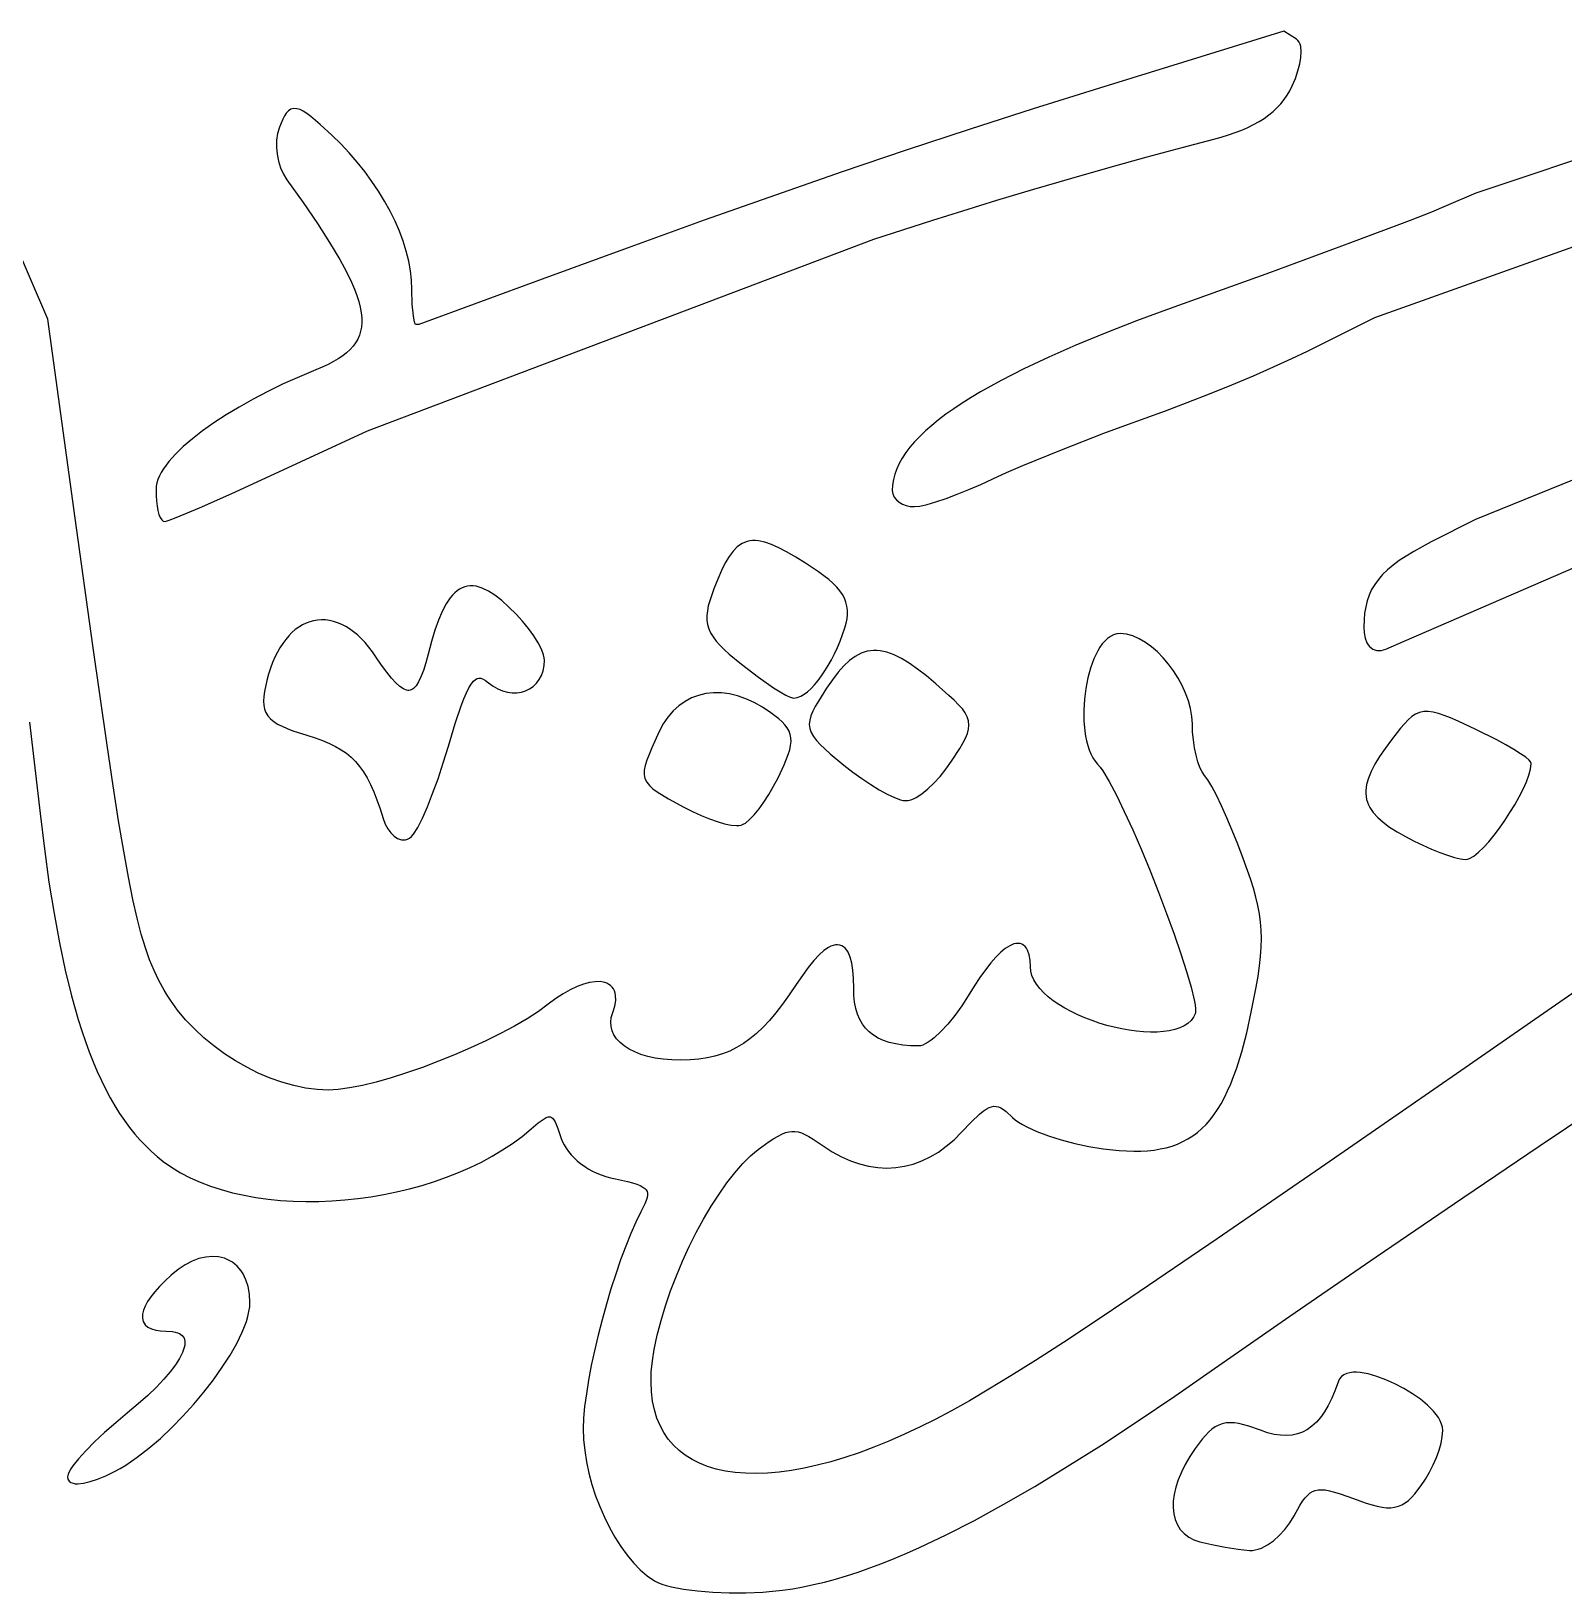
# Model space of a CAD drawing. Extents: x -592 to 638, y 287 to 852.
# Drawn here: x 250.2 to 305.4, y 403.3 to 459.5 of the extents above; entities that cross this region are included whole.
import ezdxf

# ---------------------------------------------------------------- set-up
doc = ezdxf.new("R2010")
doc.units = 0
doc.layers.add('COUCHE_1', color=18, linetype='CONTINUOUS')

msp = doc.modelspace()

# ---------------------------------------------------------------- linework, layer by layer
at = {"layer": 'COUCHE_1'}
for points in [[(259.284, 456.294), (259.161, 456.001), (259.098, 455.781), (259.064, 455.541), (259.06, 455.29), (259.083, 455.034), (259.133, 454.782), (259.208, 454.538), (259.308, 454.311), (259.431, 454.111), (260.019, 453.29), (260.531, 452.542), (260.971, 451.861), (261.339, 451.242), (261.496, 450.956), (261.636, 450.684), (261.758, 450.426), (261.862, 450.181), (261.949, 449.95), (262.019, 449.731), (262.071, 449.524), (262.107, 449.33), (262.125, 449.146), (262.128, 448.974), (262.115, 448.812), (262.085, 448.66), (262.041, 448.516), (261.981, 448.379), (261.905, 448.249), (261.813, 448.125), (261.705, 448.005), (261.58, 447.89), (261.439, 447.78), (261.281, 447.673), (261.106, 447.57), (260.914, 447.469), (260.706, 447.372), (260.479, 447.276), (259.882, 447.026), (259.303, 446.765), (258.748, 446.495), (258.217, 446.218), (257.715, 445.936), (257.243, 445.651), (256.804, 445.365), (256.4, 445.079), (256.033, 444.795), (255.706, 444.515), (255.421, 444.24), (255.181, 443.971), (254.989, 443.711), (254.91, 443.583), (254.845, 443.457), (254.793, 443.334), (254.755, 443.212), (254.731, 443.092), (254.724, 442.978), (254.728, 442.759), (254.742, 442.557), (254.764, 442.373), (254.793, 442.21), (254.829, 442.072), (254.874, 441.958), (254.934, 441.873), (254.986, 441.835), (255.054, 441.819), (255.2, 441.861), (255.454, 441.958), (256.283, 442.308), (257.449, 442.825), (258.83, 443.456), (262.336, 445.079), (280.549, 451.97), (282.665, 452.656), (283.751, 453), (284.975, 453.376), (286.295, 453.77), (287.665, 454.17), (289.042, 454.562), (290.381, 454.935), (291.638, 455.276), (292.771, 455.571), (293.043, 455.645), (293.302, 455.724), (293.548, 455.809), (293.78, 455.899), (294, 455.996), (294.207, 456.098), (294.401, 456.207), (294.583, 456.322), (294.752, 456.443), (294.909, 456.571), (295.054, 456.706), (295.187, 456.848), (295.307, 456.997), (295.416, 457.153), (295.513, 457.316), (295.597, 457.486), (295.711, 457.761), (295.801, 458.028), (295.866, 458.281), (295.906, 458.516), (295.918, 458.726), (295.902, 458.906), (295.88, 458.99), (295.848, 459.063), (295.803, 459.127), (295.748, 459.173), (295.29, 459.456), (288.661, 457.404), (286.276, 456.658), (283.979, 455.922), (281.71, 455.175), (279.405, 454.396), (277.005, 453.564), (274.447, 452.658), (271.67, 451.657), (268.613, 450.539), (264.178, 448.909), (264.053, 448.909), (264.036, 448.948), (264.008, 449.061), (263.982, 449.219), (263.943, 449.641), (263.929, 450.163), (263.916, 450.495), (263.877, 450.837), (263.813, 451.187), (263.724, 451.541), (263.613, 451.899), (263.478, 452.26), (263.322, 452.622), (263.145, 452.984), (262.947, 453.344), (262.729, 453.702), (262.492, 454.055), (262.237, 454.404), (261.965, 454.745), (261.675, 455.079), (261.369, 455.402), (261.048, 455.715), (260.626, 456.103), (260.292, 456.387), (260.15, 456.493), (260.022, 456.575), (259.904, 456.634), (259.791, 456.669), (259.681, 456.675), (259.578, 456.648), (259.487, 456.591), (259.412, 456.511), (259.346, 456.412)], [(276.4, 441.12), (276.291, 441.13), (276.186, 441.129), (276.086, 441.119), (275.988, 441.098), (275.895, 441.066), (275.805, 441.023), (275.719, 440.97), (275.635, 440.906), (275.483, 440.753), (275.339, 440.56), (275.201, 440.329), (275.066, 440.058), (274.931, 439.748), (274.791, 439.395), (274.644, 438.97), (274.592, 438.779), (274.557, 438.6), (274.54, 438.431), (274.541, 438.269), (274.564, 438.112), (274.608, 437.96), (274.675, 437.812), (274.764, 437.666), (274.874, 437.519), (275.008, 437.37), (275.164, 437.214), (275.345, 437.05), (275.783, 436.687), (276.392, 436.221), (276.941, 435.838), (277.177, 435.689), (277.377, 435.575), (277.538, 435.499), (277.663, 435.467), (277.792, 435.484), (277.916, 435.53), (278.04, 435.602), (278.164, 435.695), (278.289, 435.81), (278.415, 435.943), (278.54, 436.094), (278.665, 436.261), (278.787, 436.443), (278.907, 436.638), (279.023, 436.844), (279.134, 437.06), (279.238, 437.284), (279.335, 437.515), (279.424, 437.751), (279.503, 437.991), (279.549, 438.159), (279.581, 438.32), (279.597, 438.476), (279.597, 438.626), (279.58, 438.773), (279.544, 438.917), (279.489, 439.056), (279.415, 439.193), (279.322, 439.328), (279.209, 439.461), (279.076, 439.595), (278.923, 439.731), (278.749, 439.869), (278.553, 440.013), (278.093, 440.319), (277.742, 440.536), (277.424, 440.72), (277.134, 440.871), (276.868, 440.989), (276.624, 441.073)], [(259.002, 436.934), (258.92, 436.743), (258.844, 436.541), (258.776, 436.326), (258.713, 436.099), (258.627, 435.699), (258.603, 435.522), (258.594, 435.36), (258.602, 435.211), (258.629, 435.071), (258.679, 434.942), (258.75, 434.824), (258.845, 434.718), (258.96, 434.622), (259.098, 434.533), (259.258, 434.451), (259.442, 434.371), (259.652, 434.292), (260.15, 434.131), (260.446, 434.037), (260.716, 433.939), (260.962, 433.836), (261.186, 433.726), (261.39, 433.608), (261.576, 433.479), (261.747, 433.337), (261.904, 433.181), (262.049, 433.008), (262.185, 432.815), (262.314, 432.6), (262.436, 432.362), (262.554, 432.098), (262.669, 431.806), (262.783, 431.485), (262.898, 431.129), (262.971, 430.934), (263.063, 430.761), (263.169, 430.614), (263.287, 430.496), (263.414, 430.413), (263.486, 430.384), (263.558, 430.367), (263.631, 430.361), (263.704, 430.369), (263.775, 430.39), (263.846, 430.426), (263.917, 430.486), (263.989, 430.573), (264.139, 430.813), (264.306, 431.144), (264.487, 431.554), (264.676, 432.031), (264.868, 432.563), (265.059, 433.136), (265.241, 433.735), (265.487, 434.551), (265.701, 435.189), (265.799, 435.444), (265.891, 435.659), (265.979, 435.834), (266.063, 435.972), (266.142, 436.071), (266.214, 436.136), (266.28, 436.171), (266.341, 436.183), (266.409, 436.176), (266.488, 436.147), (266.58, 436.093), (266.686, 436.012), (266.85, 435.892), (267.021, 435.794), (267.194, 435.721), (267.367, 435.673), (267.539, 435.65), (267.706, 435.652), (267.868, 435.676), (268.021, 435.724), (268.164, 435.795), (268.295, 435.887), (268.411, 435.999), (268.509, 436.131), (268.589, 436.281), (268.648, 436.449), (268.684, 436.632), (268.697, 436.83), (268.689, 436.919), (268.667, 437.016), (268.59, 437.223), (268.47, 437.454), (268.314, 437.702), (268.126, 437.963), (267.911, 438.228), (267.674, 438.49), (267.42, 438.742), (267.16, 438.974), (266.914, 439.165), (266.679, 439.315), (266.457, 439.422), (266.347, 439.46), (266.239, 439.486), (266.134, 439.501), (266.03, 439.503), (265.928, 439.493), (265.829, 439.469), (265.733, 439.434), (265.641, 439.385), (265.553, 439.325), (265.468, 439.253), (265.386, 439.169), (265.307, 439.074), (265.159, 438.853), (265.019, 438.585), (264.886, 438.271), (264.758, 437.91), (264.634, 437.501), (264.512, 437.046), (264.427, 436.731), (264.342, 436.46), (264.255, 436.233), (264.166, 436.049), (264.077, 435.91), (263.987, 435.813), (263.947, 435.783), (263.905, 435.761), (263.865, 435.748), (263.823, 435.741), (263.78, 435.742), (263.735, 435.751), (263.622, 435.797), (263.495, 435.882), (263.352, 436.01), (263.194, 436.181), (263.023, 436.394), (262.837, 436.649), (262.636, 436.947), (262.509, 437.131), (262.379, 437.302), (262.245, 437.46), (262.109, 437.604), (261.971, 437.735), (261.832, 437.851), (261.69, 437.954), (261.547, 438.042), (261.403, 438.117), (261.258, 438.178), (261.113, 438.226), (260.968, 438.259), (260.823, 438.277), (260.679, 438.282), (260.536, 438.273), (260.395, 438.249), (260.256, 438.212), (260.121, 438.161), (259.988, 438.096), (259.86, 438.018), (259.735, 437.927), (259.615, 437.822), (259.5, 437.705), (259.389, 437.576), (259.284, 437.434), (259.184, 437.279), (259.09, 437.113)], [(280.434, 432.355), (280.741, 432.167), (281.028, 432.01), (281.285, 431.889), (281.505, 431.81), (281.604, 431.786), (281.693, 431.776), (281.782, 431.783), (281.874, 431.806), (281.97, 431.842), (282.069, 431.892), (282.273, 432.024), (282.488, 432.197), (282.708, 432.406), (282.928, 432.646), (283.141, 432.911), (283.341, 433.195), (283.634, 433.653), (283.749, 433.848), (283.841, 434.025), (283.909, 434.189), (283.952, 434.345), (283.968, 434.497), (283.953, 434.646), (283.907, 434.791), (283.832, 434.934), (283.729, 435.078), (283.597, 435.227), (283.437, 435.388), (283.248, 435.563), (282.776, 435.975), (282.435, 436.26), (282.116, 436.507), (281.818, 436.716), (281.537, 436.887), (281.271, 437.02), (281.019, 437.113), (280.894, 437.145), (280.773, 437.167), (280.654, 437.179), (280.537, 437.18), (280.422, 437.17), (280.309, 437.15), (280.198, 437.119), (280.089, 437.078), (279.981, 437.027), (279.874, 436.964), (279.669, 436.813), (279.465, 436.622), (279.262, 436.392), (279.057, 436.124), (278.847, 435.818), (278.554, 435.36), (278.439, 435.166), (278.348, 434.989), (278.28, 434.825), (278.238, 434.669), (278.224, 434.518), (278.241, 434.37), (278.291, 434.225), (278.37, 434.084), (278.478, 433.942), (278.615, 433.794), (278.781, 433.636), (278.978, 433.463), (279.469, 433.056), (279.789, 432.805), (280.114, 432.569)], [(272.376, 432.437), (272.472, 432.315), (272.597, 432.201), (272.754, 432.087), (273.161, 431.845), (273.715, 431.544), (274.021, 431.387), (274.329, 431.246), (274.63, 431.124), (274.915, 431.024), (275.178, 430.947), (275.412, 430.898), (275.609, 430.878), (275.697, 430.882), (275.776, 430.896), (275.85, 430.925), (275.927, 430.971), (276.079, 431.095), (276.244, 431.267), (276.417, 431.479), (276.593, 431.725), (276.77, 431.998), (276.94, 432.293), (277.1, 432.602), (277.316, 433.063), (277.467, 433.439), (277.519, 433.604), (277.552, 433.756), (277.568, 433.898), (277.565, 434.032), (277.54, 434.159), (277.495, 434.279), (277.431, 434.392), (277.347, 434.501), (277.246, 434.607), (277.127, 434.714), (276.836, 434.94), (276.539, 435.14), (276.24, 435.307), (275.942, 435.442), (275.645, 435.544), (275.352, 435.613), (275.064, 435.65), (274.782, 435.654), (274.508, 435.625), (274.244, 435.564), (273.992, 435.471), (273.754, 435.345), (273.531, 435.189), (273.325, 435.001), (273.139, 434.783), (272.972, 434.535), (272.829, 434.26), (272.564, 433.676), (272.462, 433.437), (272.381, 433.228), (272.323, 433.041), (272.29, 432.873), (272.285, 432.717), (272.313, 432.571)], [(298.736, 433.361), (298.568, 433.087), (298.434, 432.83), (298.334, 432.588), (298.269, 432.357), (298.241, 432.138), (298.241, 432.029), (298.251, 431.924), (298.27, 431.821), (298.299, 431.721), (298.338, 431.623), (298.388, 431.526), (298.511, 431.344), (298.672, 431.167), (298.868, 430.996), (299.1, 430.826), (299.367, 430.656), (299.67, 430.484), (299.979, 430.323), (300.293, 430.172), (300.603, 430.035), (300.902, 429.914), (301.18, 429.813), (301.43, 429.734), (301.645, 429.682), (301.822, 429.659), (301.898, 429.668), (301.978, 429.694), (302.131, 429.783), (302.298, 429.918), (302.475, 430.091), (302.662, 430.299), (302.854, 430.534), (303.048, 430.79), (303.239, 431.063), (303.424, 431.345), (303.599, 431.631), (303.759, 431.914), (303.9, 432.189), (304.018, 432.449), (304.108, 432.689), (304.167, 432.906), (304.19, 433.107), (304.167, 433.173), (304.121, 433.23), (303.997, 433.337), (303.811, 433.465), (303.571, 433.614), (303.281, 433.78), (302.95, 433.959), (302.196, 434.335), (301.559, 434.633), (301.294, 434.75), (301.061, 434.844), (300.852, 434.915), (300.664, 434.963), (300.491, 434.986), (300.33, 434.982), (300.178, 434.95), (300.036, 434.888), (299.901, 434.799), (299.769, 434.685), (299.635, 434.545), (299.493, 434.38), (299.171, 433.969), (298.937, 433.654)], [(251.558, 407.368), (251.6, 407.297), (251.665, 407.246), (251.739, 407.217), (251.821, 407.202), (251.913, 407.199), (252.115, 407.221), (252.354, 407.278), (252.623, 407.368), (252.918, 407.49), (253.233, 407.642), (253.433, 407.751), (253.637, 407.874), (254.048, 408.153), (254.465, 408.475), (254.881, 408.832), (255.293, 409.22), (255.695, 409.631), (256.082, 410.059), (256.45, 410.499), (256.794, 410.945), (257.108, 411.389), (257.389, 411.827), (257.63, 412.252), (257.827, 412.658), (257.908, 412.854), (257.975, 413.042), (258.029, 413.223), (258.069, 413.397), (258.094, 413.563), (258.102, 413.719), (258.086, 414.02), (258.038, 414.294), (257.96, 414.54), (257.855, 414.756), (257.791, 414.856), (257.721, 414.946), (257.645, 415.028), (257.564, 415.102), (257.477, 415.167), (257.385, 415.224), (257.288, 415.273), (257.187, 415.312), (257.082, 415.343), (256.971, 415.364), (256.747, 415.38), (256.511, 415.358), (256.268, 415.301), (256.021, 415.206), (255.77, 415.074), (255.518, 414.905), (255.268, 414.699), (255.045, 414.49), (254.849, 414.291), (254.68, 414.102), (254.538, 413.922), (254.422, 413.753), (254.333, 413.593), (254.271, 413.441), (254.237, 413.297), (254.234, 413.16), (254.266, 413.033), (254.335, 412.922), (254.435, 412.833), (254.562, 412.768), (254.713, 412.723), (254.888, 412.696), (255.083, 412.688), (255.32, 412.672), (255.413, 412.655), (255.496, 412.631), (255.565, 412.601), (255.623, 412.567), (255.669, 412.529), (255.705, 412.487), (255.732, 412.441), (255.752, 412.388), (255.763, 412.329), (255.766, 412.263), (255.759, 412.188), (255.743, 412.108), (255.679, 411.921), (255.574, 411.711), (255.427, 411.479), (255.239, 411.228), (255.01, 410.96), (254.741, 410.676), (254.433, 410.379), (254.086, 410.07), (253.7, 409.75), (253.274, 409.396), (252.874, 409.045), (252.512, 408.705), (252.195, 408.387), (251.932, 408.098), (251.732, 407.847), (251.656, 407.735), (251.599, 407.635), (251.56, 407.542), (251.544, 407.452)], [(291.463, 405.727), (291.57, 405.556), (291.707, 405.408), (291.871, 405.283), (292.061, 405.183), (292.274, 405.11), (292.707, 405.01), (293.186, 404.919), (293.655, 404.847), (294.061, 404.803), (294.162, 404.803), (294.268, 404.818), (294.375, 404.846), (294.485, 404.887), (294.701, 404.999), (294.918, 405.151), (295.128, 405.336), (295.327, 405.552), (295.508, 405.792), (295.663, 406.049), (295.875, 406.424), (295.971, 406.571), (296.062, 406.694), (296.152, 406.792), (296.24, 406.868), (296.33, 406.924), (296.425, 406.961), (296.53, 406.983), (296.648, 406.987), (296.784, 406.976), (296.94, 406.947), (297.117, 406.901), (297.316, 406.839), (297.795, 406.668), (298.261, 406.502), (298.466, 406.439), (298.653, 406.391), (298.826, 406.357), (298.987, 406.339), (299.137, 406.338), (299.279, 406.355), (299.413, 406.39), (299.54, 406.443), (299.661, 406.515), (299.777, 406.604), (299.89, 406.711), (300.004, 406.836), (300.239, 407.136), (300.394, 407.366), (300.538, 407.617), (300.669, 407.88), (300.782, 408.147), (300.876, 408.411), (300.948, 408.665), (300.994, 408.903), (301.01, 409.117), (300.999, 409.233), (300.968, 409.35), (300.919, 409.465), (300.854, 409.579), (300.775, 409.693), (300.681, 409.806), (300.463, 410.025), (300.205, 410.238), (299.917, 410.441), (299.608, 410.628), (299.286, 410.797), (298.96, 410.944), (298.639, 411.062), (298.33, 411.15), (298.045, 411.2), (297.909, 411.211), (297.783, 411.21), (297.665, 411.196), (297.556, 411.168), (297.457, 411.124), (297.371, 411.061), (297.302, 410.98), (297.258, 410.887), (297.142, 410.564), (297.02, 410.277), (296.892, 410.019), (296.756, 409.79), (296.613, 409.589), (296.463, 409.416), (296.305, 409.271), (296.14, 409.153), (295.967, 409.061), (295.784, 408.994), (295.592, 408.952), (295.389, 408.936), (295.175, 408.944), (294.948, 408.978), (294.709, 409.037), (294.454, 409.123), (294.036, 409.27), (293.849, 409.324), (293.676, 409.364), (293.515, 409.388), (293.363, 409.396), (293.219, 409.387), (293.081, 409.36), (292.95, 409.313), (292.825, 409.248), (292.705, 409.164), (292.587, 409.062), (292.471, 408.942), (292.352, 408.803), (292.104, 408.47), (291.912, 408.179), (291.747, 407.893), (291.608, 407.613), (291.495, 407.34), (291.409, 407.075), (291.35, 406.819), (291.317, 406.575), (291.311, 406.341), (291.333, 406.121), (291.384, 405.916)]]:
    msp.add_lwpolyline(points, close=True, dxfattribs=at)
for points in [[(318.138, 458.951), (302.199, 453.629), (301.136, 453.17), (300.603, 452.95), (299.842, 452.652), (297.686, 451.838), (294.773, 450.768), (291.207, 449.48), (289.996, 449.035), (288.863, 448.595), (287.81, 448.161), (286.836, 447.733), (285.94, 447.311), (285.122, 446.894), (284.383, 446.483), (284.042, 446.279), (283.721, 446.076), (283.42, 445.874), (283.137, 445.674), (282.874, 445.474), (282.63, 445.276), (282.405, 445.078), (282.2, 444.881), (282.014, 444.685), (281.846, 444.49), (281.699, 444.295), (281.57, 444.1), (281.461, 443.906), (281.371, 443.712), (281.301, 443.518), (281.25, 443.324), (281.22, 443.131), (281.21, 442.934), (281.227, 442.813), (281.279, 442.698), (281.357, 442.598), (281.456, 442.513), (281.574, 442.445), (281.707, 442.395), (281.851, 442.363), (282.007, 442.352), (282.204, 442.374), (282.465, 442.434), (282.781, 442.527), (283.142, 442.65), (283.539, 442.798), (283.96, 442.967), (284.394, 443.154), (284.828, 443.354), (285.315, 443.577), (285.903, 443.832), (287.294, 444.402), (288.821, 444.994), (289.578, 445.275), (290.303, 445.534), (291.035, 445.799), (291.815, 446.094), (292.618, 446.409), (293.42, 446.735), (294.197, 447.062), (294.925, 447.38), (295.581, 447.678), (296.14, 447.948), (298.566, 449.163), (313.39, 454.447)], [(308.044, 426.484), (301.662, 422.059), (296.802, 418.696), (292.891, 416.006), (289.791, 413.9), (288.502, 413.038), (287.364, 412.288), (286.361, 411.639), (285.474, 411.08), (284.687, 410.599), (283.983, 410.186), (283.344, 409.828), (282.753, 409.516), (282.193, 409.237), (281.646, 408.98), (281.089, 408.734), (280.545, 408.513), (280.015, 408.315), (279.498, 408.141), (278.996, 407.991), (278.508, 407.864), (278.036, 407.759), (277.58, 407.678), (277.14, 407.62), (276.717, 407.583), (276.312, 407.569), (275.925, 407.577), (275.556, 407.607), (275.207, 407.658), (274.877, 407.73), (274.568, 407.823), (274.279, 407.937), (274.011, 408.071), (273.764, 408.225), (273.538, 408.399), (273.334, 408.593), (273.152, 408.806), (272.993, 409.039), (272.856, 409.291), (272.742, 409.564), (272.652, 409.857), (272.586, 410.169), (272.545, 410.502), (272.53, 410.854), (272.541, 411.227), (272.578, 411.618), (272.643, 412.03), (272.753, 412.545), (272.89, 413.072), (273.052, 413.606), (273.237, 414.144), (273.442, 414.68), (273.665, 415.211), (273.905, 415.731), (274.158, 416.237), (274.422, 416.724), (274.696, 417.187), (274.976, 417.622), (275.26, 418.025), (275.546, 418.391), (275.832, 418.716), (276.114, 418.996), (276.252, 419.116), (276.389, 419.224), (276.783, 419.509), (276.951, 419.62), (277.103, 419.71), (277.242, 419.781), (277.368, 419.832), (277.486, 419.864), (277.598, 419.878), (277.708, 419.876), (277.821, 419.857), (277.94, 419.82), (278.069, 419.765), (278.21, 419.691), (278.364, 419.598), (278.728, 419.353), (279.05, 419.144), (279.377, 418.965), (279.704, 418.819), (280.032, 418.705), (280.359, 418.623), (280.686, 418.574), (281.01, 418.557), (281.332, 418.572), (281.65, 418.62), (281.963, 418.7), (282.271, 418.813), (282.572, 418.957), (282.867, 419.133), (283.153, 419.341), (283.432, 419.579), (283.699, 419.847), (284.058, 420.223), (284.352, 420.499), (284.477, 420.6), (284.59, 420.677), (284.693, 420.732), (284.784, 420.765), (284.868, 420.78), (284.947, 420.778), (285.028, 420.759), (285.113, 420.722), (285.205, 420.667), (285.303, 420.592), (285.534, 420.379), (285.63, 420.295), (285.75, 420.209), (285.889, 420.124), (286.047, 420.039), (286.409, 419.876), (286.827, 419.719), (287.287, 419.574), (287.777, 419.445), (288.284, 419.337), (288.794, 419.253), (289.368, 419.19), (289.64, 419.173), (289.901, 419.166), (290.152, 419.169), (290.394, 419.183), (290.627, 419.207), (290.85, 419.244), (291.065, 419.291), (291.272, 419.351), (291.47, 419.423), (291.66, 419.508), (291.843, 419.606), (292.017, 419.717), (292.184, 419.841), (292.343, 419.978), (292.495, 420.129), (292.641, 420.294), (292.779, 420.473), (292.911, 420.666), (293.037, 420.873), (293.157, 421.094), (293.272, 421.331), (293.382, 421.582), (293.488, 421.849), (293.589, 422.131), (293.78, 422.743), (293.957, 423.421), (294.124, 424.167), (294.299, 425.064), (294.366, 425.461), (294.418, 425.829), (294.456, 426.174), (294.479, 426.5), (294.487, 426.811), (294.479, 427.113), (294.455, 427.409), (294.416, 427.703), (294.36, 428.002), (294.288, 428.307), (294.199, 428.625), (294.094, 428.961), (293.833, 429.699), (293.639, 430.205), (293.44, 430.697), (293.241, 431.163), (293.049, 431.591), (292.868, 431.968), (292.703, 432.285), (292.559, 432.53), (292.446, 432.684), (292.358, 432.807), (292.278, 432.971), (292.203, 433.177), (292.137, 433.416), (292.082, 433.68), (292.04, 433.958), (292.014, 434.245), (292.005, 434.535), (291.988, 434.805), (291.94, 435.085), (291.863, 435.365), (291.761, 435.645), (291.635, 435.919), (291.488, 436.187), (291.324, 436.444), (291.144, 436.688), (290.95, 436.916), (290.745, 437.124), (290.532, 437.31), (290.312, 437.47), (290.087, 437.601), (289.859, 437.7), (289.633, 437.763), (289.517, 437.779), (289.401, 437.785), (289.281, 437.773), (289.165, 437.738), (289.054, 437.683), (288.951, 437.609), (288.854, 437.519), (288.764, 437.415), (288.679, 437.297), (288.6, 437.167), (288.527, 437.026), (288.458, 436.874), (288.339, 436.546), (288.242, 436.189), (288.167, 435.812), (288.118, 435.423), (288.095, 435.031), (288.099, 434.645), (288.132, 434.274), (288.16, 434.094), (288.196, 433.922), (288.24, 433.758), (288.293, 433.602), (288.355, 433.456), (288.427, 433.32), (288.508, 433.197), (288.597, 433.091), (288.685, 432.986), (288.782, 432.849), (289.009, 432.47), (289.27, 431.976), (289.555, 431.388), (289.857, 430.724), (290.168, 430.006), (290.48, 429.251), (290.786, 428.481), (291.078, 427.713), (291.349, 426.968), (291.591, 426.265), (291.797, 425.624), (291.959, 425.065), (292.069, 424.606), (292.102, 424.424), (292.119, 424.276), (292.12, 424.17), (292.109, 424.11), (292.045, 423.981), (291.955, 423.865), (291.842, 423.763), (291.706, 423.675), (291.548, 423.601), (291.37, 423.542), (291.174, 423.497), (290.962, 423.466), (290.735, 423.449), (290.497, 423.446), (290.248, 423.457), (289.991, 423.48), (289.729, 423.516), (289.462, 423.563), (289.193, 423.622), (288.924, 423.692), (288.657, 423.773), (288.394, 423.863), (288.136, 423.962), (287.886, 424.07), (287.646, 424.186), (287.417, 424.31), (287.202, 424.441), (287.002, 424.577), (286.82, 424.719), (286.657, 424.866), (286.516, 425.016), (286.397, 425.17), (286.302, 425.325), (286.234, 425.482), (286.192, 425.638), (286.177, 425.803), (286.167, 426.033), (286.133, 426.232), (286.077, 426.393), (286.037, 426.463), (285.99, 426.523), (285.935, 426.572), (285.873, 426.608), (285.804, 426.631), (285.732, 426.64), (285.659, 426.636), (285.581, 426.619), (285.433, 426.558), (285.275, 426.457), (285.109, 426.32), (284.935, 426.147), (284.751, 425.939), (284.56, 425.695), (284.361, 425.417), (284.155, 425.104), (283.944, 424.759), (283.711, 424.39), (283.464, 424.047), (283.211, 423.737), (282.96, 423.468), (282.718, 423.246), (282.605, 423.158), (282.497, 423.083), (282.397, 423.025), (282.307, 422.984), (282.229, 422.96), (282.161, 422.953), (281.867, 422.96), (281.591, 422.984), (281.336, 423.023), (281.103, 423.079), (280.892, 423.149), (280.701, 423.236), (280.531, 423.338), (280.381, 423.455), (280.249, 423.589), (280.136, 423.739), (280.04, 423.906), (279.961, 424.092), (279.9, 424.297), (279.856, 424.521), (279.83, 424.765), (279.821, 425.031), (279.813, 425.372), (279.789, 425.673), (279.75, 425.931), (279.693, 426.149), (279.618, 426.323), (279.571, 426.399), (279.518, 426.463), (279.458, 426.516), (279.391, 426.556), (279.318, 426.581), (279.24, 426.592), (279.161, 426.588), (279.081, 426.57), (279.001, 426.541), (278.917, 426.498), (278.752, 426.384), (278.575, 426.226), (278.387, 426.024), (278.188, 425.779), (277.976, 425.491), (277.752, 425.16), (277.504, 424.789), (277.262, 424.452), (277.025, 424.145), (276.791, 423.869), (276.559, 423.621), (276.326, 423.4), (276.091, 423.206), (275.853, 423.037), (275.61, 422.892), (275.36, 422.769), (275.1, 422.667), (274.83, 422.586), (274.547, 422.523), (274.249, 422.478), (273.934, 422.451), (273.602, 422.44), (273.279, 422.446), (272.973, 422.471), (272.685, 422.513), (272.417, 422.572), (272.17, 422.646), (271.945, 422.735), (271.743, 422.836), (271.567, 422.95), (271.417, 423.073), (271.294, 423.206), (271.198, 423.346), (271.13, 423.494), (271.091, 423.647), (271.08, 423.808), (271.1, 423.976), (271.153, 424.158), (271.224, 424.38), (271.259, 424.585), (271.256, 424.766), (271.239, 424.852), (271.213, 424.93), (271.177, 425.001), (271.131, 425.065), (271.076, 425.12), (271.013, 425.167), (270.944, 425.204), (270.866, 425.233), (270.702, 425.264), (270.518, 425.263), (270.316, 425.233), (270.099, 425.174), (269.868, 425.086), (269.624, 424.97), (269.368, 424.826), (269.104, 424.653), (268.834, 424.452), (268.48, 424.194), (268.072, 423.931), (267.615, 423.665), (267.118, 423.399), (266.588, 423.136), (266.034, 422.879), (265.463, 422.632), (264.884, 422.398), (264.305, 422.18), (263.734, 421.981), (263.178, 421.805), (262.647, 421.653), (262.147, 421.531), (261.689, 421.439), (261.278, 421.383), (261.096, 421.368), (260.927, 421.363), (260.725, 421.368), (260.521, 421.382), (260.104, 421.436), (259.681, 421.524), (259.255, 421.645), (258.829, 421.796), (258.405, 421.976), (257.989, 422.184), (257.581, 422.416), (257.186, 422.672), (256.806, 422.949), (256.444, 423.246), (256.104, 423.561), (255.788, 423.891), (255.5, 424.236), (255.242, 424.593), (255.126, 424.774), (255.018, 424.958), (254.83, 425.309), (254.657, 425.667), (254.495, 426.051), (254.341, 426.479), (254.191, 426.971), (254.041, 427.546), (253.889, 428.223), (253.73, 429.019), (253.562, 429.954), (253.38, 431.046), (253.182, 432.314), (252.963, 433.776), (252.452, 437.356), (251.817, 441.936), (250.831, 449.101), (249.618, 451.915)], [(316.502, 447.692), (302.193, 441.891), (300.599, 441.082), (300.269, 440.909), (299.966, 440.741), (299.692, 440.575), (299.444, 440.411), (299.221, 440.247), (299.023, 440.081), (298.848, 439.912), (298.695, 439.737), (298.564, 439.557), (298.453, 439.369), (298.363, 439.172), (298.291, 438.966), (298.238, 438.75), (298.2, 438.522), (298.178, 438.281), (298.169, 438.025), (298.181, 437.808), (298.218, 437.617), (298.28, 437.457), (298.324, 437.385), (298.374, 437.323), (298.43, 437.271), (298.494, 437.229), (298.564, 437.198), (298.639, 437.18), (298.717, 437.175), (298.797, 437.182), (298.879, 437.2), (298.96, 437.23), (299.625, 437.512), (306.247, 440.383)], [(250.176, 434.597), (250.555, 431.316), (250.708, 430.045), (250.874, 428.847), (251.055, 427.721), (251.249, 426.666), (251.459, 425.679), (251.685, 424.758), (251.928, 423.903), (252.055, 423.498), (252.188, 423.109), (252.324, 422.735), (252.466, 422.377), (252.612, 422.033), (252.763, 421.703), (252.919, 421.388), (253.079, 421.087), (253.245, 420.799), (253.417, 420.525), (253.593, 420.265), (253.775, 420.017), (253.962, 419.783), (254.155, 419.561), (254.354, 419.352), (254.558, 419.155), (254.768, 418.97), (254.985, 418.797), (255.286, 418.584), (255.608, 418.389), (255.949, 418.211), (256.307, 418.051), (256.682, 417.907), (257.072, 417.781), (257.476, 417.671), (257.892, 417.578), (258.319, 417.501), (258.757, 417.441), (259.202, 417.396), (259.655, 417.368), (260.114, 417.355), (260.577, 417.358), (261.044, 417.377), (261.513, 417.411), (261.982, 417.46), (262.451, 417.524), (262.918, 417.604), (263.381, 417.699), (263.84, 417.808), (264.294, 417.933), (264.74, 418.071), (265.178, 418.225), (265.605, 418.393), (266.022, 418.575), (266.427, 418.772), (266.818, 418.983), (267.193, 419.208), (267.553, 419.446), (267.895, 419.699), (268.215, 419.965), (268.477, 420.184), (268.682, 420.33), (268.761, 420.372), (268.826, 420.396), (268.877, 420.403), (268.915, 420.398), (268.951, 420.382), (268.99, 420.349), (269.034, 420.294), (269.08, 420.216), (269.181, 419.984), (269.292, 419.657), (269.34, 419.526), (269.402, 419.396), (269.476, 419.27), (269.561, 419.148), (269.657, 419.031), (269.763, 418.92), (269.878, 418.814), (270.002, 418.713), (270.135, 418.62), (270.275, 418.532), (270.423, 418.452), (270.577, 418.379), (270.738, 418.313), (270.904, 418.256), (271.076, 418.207), (271.251, 418.167), (271.69, 418.071), (271.866, 418.024), (272.016, 417.975), (272.14, 417.926), (272.236, 417.875), (272.308, 417.824), (272.356, 417.772), (272.386, 417.719), (272.401, 417.66), (272.403, 417.587), (272.39, 417.499), (272.359, 417.395), (272.312, 417.274), (272.166, 416.978), (271.985, 416.616), (271.802, 416.204), (271.619, 415.75), (271.438, 415.262), (271.261, 414.746), (271.09, 414.209), (270.927, 413.658), (270.772, 413.1), (270.629, 412.541), (270.499, 411.988), (270.383, 411.449), (270.284, 410.93), (270.204, 410.437), (270.143, 409.978), (270.105, 409.559), (270.091, 409.186), (270.104, 408.793), (270.144, 408.392), (270.208, 407.987), (270.296, 407.579), (270.406, 407.173), (270.537, 406.771), (270.687, 406.377), (270.854, 405.995), (271.037, 405.626), (271.234, 405.274), (271.445, 404.943), (271.667, 404.636), (271.9, 404.356), (272.142, 404.105), (272.392, 403.889), (272.65, 403.708), (272.77, 403.646), (272.914, 403.589), (273.081, 403.537), (273.27, 403.489), (273.703, 403.408), (274.202, 403.344), (274.752, 403.301), (275.336, 403.279), (275.94, 403.279), (276.548, 403.304), (276.901, 403.332), (277.261, 403.372), (277.626, 403.426), (277.999, 403.492), (278.379, 403.571), (278.767, 403.664), (279.163, 403.77), (279.567, 403.89), (279.981, 404.024), (280.403, 404.172), (280.835, 404.334), (281.277, 404.51), (281.73, 404.701), (282.193, 404.907), (283.153, 405.364), (284.161, 405.881), (285.22, 406.461), (286.332, 407.106), (287.501, 407.816), (288.73, 408.593), (290.021, 409.438), (291.378, 410.354), (292.804, 411.341), (295.513, 413.224), (298.616, 415.361), (301.73, 417.488), (304.474, 419.343), (310.34, 423.282)]]:
    msp.add_lwpolyline(points, dxfattribs=at)

doc.saveas('drawing.dxf')
